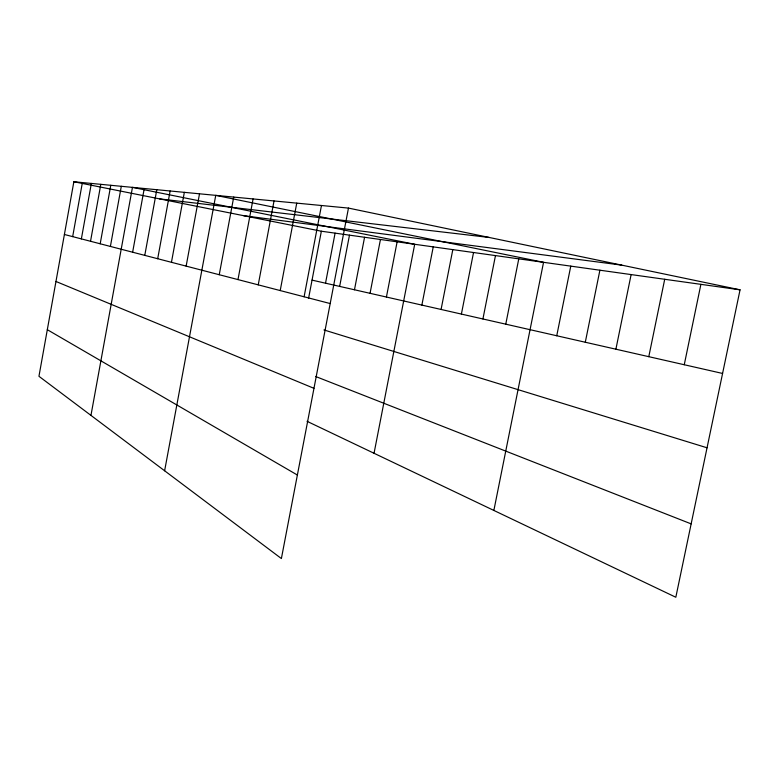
<?xml version="1.0" encoding="UTF-8"?>
<svg xmlns="http://www.w3.org/2000/svg" width="779" height="779" viewBox="0 0 779 779"><rect width="100%" height="100%" fill="white"/><g stroke="black" fill="none" stroke-linecap="round" stroke-linejoin="round"><path stroke-width="1.17" d="M348.466 208.09L73.859 181.75L38.95 376.296L281.385 558.553L348.466 208.09L740.05 289.827L675.821 597.25L307.033 421.303M72.671 236.631L82.389 182.568M81.367 238.89L91.357 183.425M90.53 241.276L100.812 184.331M100.189 243.788L110.784 185.295M110.394 246.437L121.31 186.298M90.958 415.392L132.459 187.369L414.701 244.285L374.047 453.281M132.634 252.211L144.261 188.508M144.777 255.366L156.803 189.706M157.689 258.725L170.134 190.982M171.448 262.299L184.341 192.345M186.142 266.116L199.512 193.805M164.622 470.779L215.744 195.363L543.547 262.319L493.867 510.44M219.24 274.724L233.719 197.087M237.984 279.593L253.087 198.947M258.238 284.851L274.023 200.953M280.206 290.567L296.741 203.134M304.102 296.77L321.464 205.5M308.542 298.503L321.357 231.217L740.05 289.827M325.525 283.196L335.087 233.145M339.654 286.409L349.479 235.151M354.474 289.778L364.572 237.264M370.054 293.313L380.444 239.484M386.423 297.033L397.124 241.821M421.867 305.095L433.241 246.875M441.08 309.458L452.813 249.621M461.392 314.083L473.535 252.523M482.922 318.971L495.473 255.59M505.766 324.161L518.775 258.852M556.742 335.759L570.773 266.126M585.292 342.244L599.898 270.206M615.897 349.196L631.126 274.578M648.79 356.675L664.711 279.281M684.254 364.738L700.905 284.345M159.588 198.888L489.124 237.449M243.642 215.686L621.769 265.133M73.859 181.75L321.357 231.217M312.048 280.128L722.581 373.453M64.394 234.479L330.199 303.557M323.947 329.945L707.05 447.789M315.612 376.481L691.148 523.878M55.961 281.472L313.966 388.332M47.315 329.692L297.374 475.024"/></g></svg>
